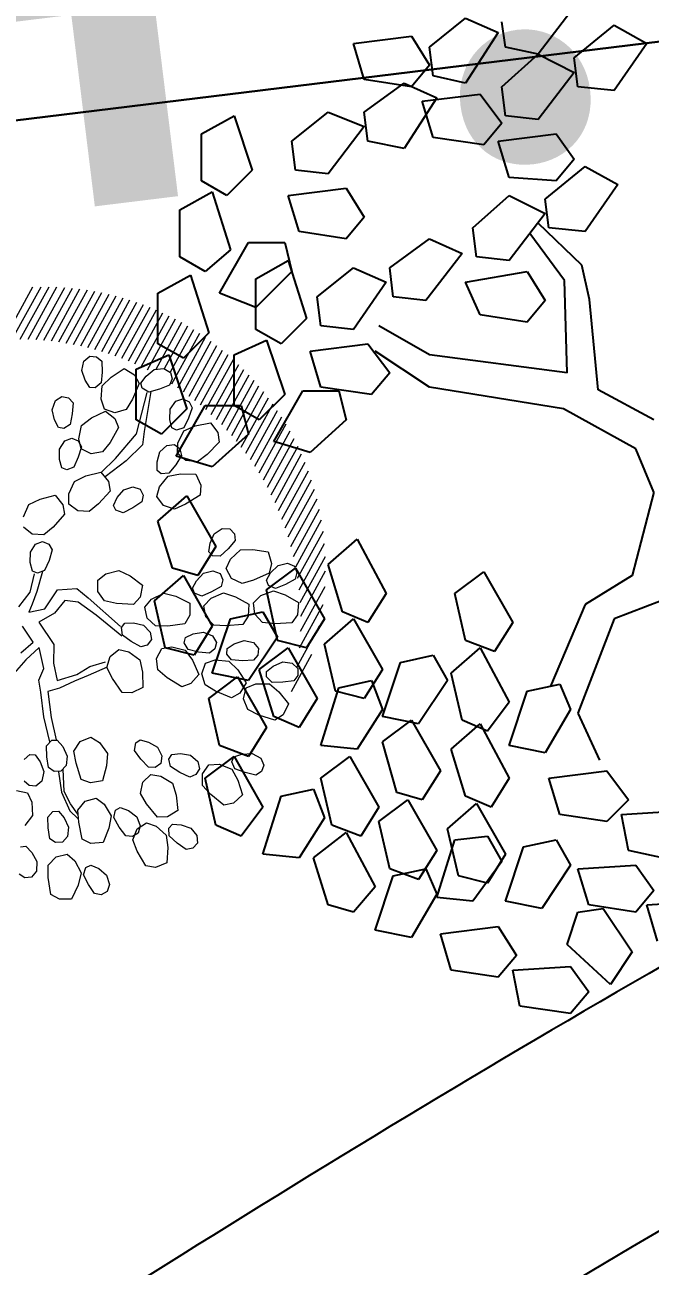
# Model space of a CAD drawing. Extents: x -809667 to 586099, y 3084146 to 3634412.
# Drawn here: x 381889.159 to 381890.807, y 3085676.379 to 3085679.651 of the extents above; entities that cross this region are included whole.
import ezdxf

# ---------------------------------------------------------------- set-up
doc = ezdxf.new("R2010")
doc.units = 0
doc.header["$LTSCALE"] = 0.5
doc.layers.get('0').update_dxf_attribs({"linetype": 'CONTINUOUS'})
for name, color, linetype in [('PUB_TEXT', 7, 'CONTINUOUS'), ('zy-1', 3, 'CONTINUOUS'), ('乔木', 84, 'CONTINUOUS'), ('道路', 4, 'CONTINUOUS')]:
    doc.layers.add(name, color=color, linetype=linetype)
doc.layers.add('紫薇', color=6, linetype='CONTINUOUS', lineweight=20)
doc.styles.add('宋体', font='')
doc.styles.get('宋体').set_extended_font_data('SimSun')

# ---------------------------------------------------------------- blocks, each defined once
blk = doc.blocks.new('幌伞枫')
at = {"layer": '乔木', "color": 0}
for p, q in [((-237, 899.8), (-310.4, 804.4)), ((-530.7, 819.1), (-457.3, 877.8)), ((-457.3, 877.8), (-391.2, 848.5)), ((-376.5, 819.1), (-383.9, 870.5)), ((-237, 797.1), (-156.3, 863.1)), ((-156.3, 863.1), (-90.2, 826.4)), ((-684.8, 826.4), (-567.4, 841.1)), ((-567.4, 841.1), (-530.7, 782.4)), ((-391.2, 848.5), (-457.3, 745.7)), ((-662.8, 753), (-684.8, 826.4)), ((-523.3, 760.4), (-530.7, 819.1)), ((-310.4, 804.4), (-376.5, 819.1)), ((-90.2, 826.4), (-156.3, 731)), ((-530.7, 782.4), (-567.4, 738.4)), ((-383.9, 738.4), (-310.4, 804.4)), ((-310.4, 804.4), (-237, 767.7)), ((-229.7, 738.4), (-237, 797.1)), ((-457.3, 745.7), (-523.3, 760.4)), ((-237, 767.7), (-310.4, 672.3)), ((-567.4, 738.4), (-662.8, 753)), ((-662.8, 687), (-582, 745.7)), ((-582, 745.7), (-516, 716.3)), ((-376.5, 679.6), (-383.9, 738.4)), ((-156.3, 731), (-229.7, 738.4)), ((-516, 716.3), (-582, 613.6)), ((-545.3, 709), (-427.9, 723.7)), ((-523.3, 635.6), (-545.3, 709)), ((-427.9, 723.7), (-383.9, 665)), ((-809.6, 628.2), (-736.2, 687)), ((-736.2, 687), (-662.8, 657.6)), ((-655.4, 628.2), (-662.8, 687)), ((-993.1, 642.9), (-927, 679.6)), ((-927, 679.6), (-890.3, 569.5)), ((-662.8, 657.6), (-736.2, 562.2)), ((-383.9, 665), (-420.6, 620.9)), ((-310.4, 672.3), (-376.5, 679.6)), ((-993.1, 547.5), (-993.1, 642.9)), ((-420.6, 620.9), (-523.3, 635.6)), ((-391.2, 628.2), (-273.7, 642.9)), ((-273.7, 642.9), (-237, 591.5)), ((-802.3, 569.5), (-809.6, 628.2)), ((-582, 613.6), (-655.4, 628.2)), ((-369.2, 554.8), (-391.2, 628.2)), ((-237, 591.5), (-273.7, 547.5)), ((-890.3, 569.5), (-941.7, 518.1)), ((-736.2, 562.2), (-802.3, 569.5)), ((-273.7, 547.5), (-369.2, 554.8)), ((-295.8, 510.8), (-215, 576.9)), ((-215, 576.9), (-149, 540.2)), ((-941.7, 518.1), (-993.1, 547.5)), ((-816.9, 518.1), (-699.5, 532.8)), ((-699.5, 532.8), (-662.8, 474.1)), ((-149, 540.2), (-215, 444.7)), ((-1037.1, 488.8), (-971.1, 525.5)), ((-971.1, 525.5), (-934.4, 408)), ((-794.9, 444.7), (-816.9, 518.1)), ((-442.6, 452.1), (-369.2, 518.1)), ((-369.2, 518.1), (-295.8, 481.4)), ((-288.4, 452.1), (-295.8, 510.8)), ((-1037.1, 393.4), (-1037.1, 488.8)), ((-295.8, 481.4), (-369.2, 386)), ((-662.8, 474.1), (-699.5, 430.1)), ((-221.9, 376.9), (-310.5, 462.2)), ((-699.5, 430.1), (-794.9, 444.7)), ((-611.4, 371.3), (-530.7, 430.1)), ((-530.7, 430.1), (-464.6, 400.7)), ((-435.2, 393.4), (-442.6, 452.1)), ((-256.9, 345.9), (-327.2, 440.6)), ((-215, 444.7), (-288.4, 452.1)), ((-934.4, 408), (-985.8, 364)), ((-956.4, 320), (-897.7, 422.7)), ((-897.7, 422.7), (-824.3, 422.7)), ((-824.3, 422.7), (-809.6, 364)), ((-985.8, 364), (-1037.1, 393.4)), ((-883, 349.3), (-816.9, 386)), ((-816.9, 386), (-780.2, 268.6)), ((-464.6, 400.7), (-538, 305.3)), ((-369.2, 386), (-435.2, 393.4)), ((-1081.2, 320), (-1015.1, 356.7)), ((-1015.1, 356.7), (-978.4, 239.2)), ((-809.6, 364), (-883, 290.6)), ((-758.2, 312.6), (-684.8, 371.3)), ((-684.8, 371.3), (-618.7, 342)), ((-604.1, 312.6), (-611.4, 371.3)), ((-457.3, 342), (-332.5, 364)), ((-332.5, 364), (-295.8, 305.3)), ((-206.4, 307), (-221.9, 376.9)), ((-883, 246.5), (-883, 349.3)), ((-618.7, 342), (-684.8, 246.5)), ((-427.9, 275.9), (-457.3, 342)), ((-251.7, 158.5), (-256.9, 345.9)), ((-1081.2, 217.2), (-1081.2, 320)), ((-883, 290.6), (-956.4, 320)), ((-750.9, 253.9), (-758.2, 312.6)), ((-538, 305.3), (-604.1, 312.6)), ((-295.8, 305.3), (-332.5, 261.2)), ((-188.4, 124.2), (-206.4, 307)), ((-780.2, 268.6), (-831.6, 217.2)), ((-684.8, 246.5), (-750.9, 253.9)), ((-530.7, 195.2), (-633.4, 253.9)), ((-332.5, 261.2), (-427.9, 275.9)), ((-978.4, 239.2), (-1029.8, 187.8)), ((-831.6, 217.2), (-883, 246.5)), ((-1029.8, 187.8), (-1081.2, 217.2)), ((-927, 195.2), (-861, 224.5)), ((-861, 224.5), (-824.3, 114.4)), ((-772.9, 202.5), (-655.4, 217.2)), ((-750.9, 129.1), (-772.9, 202.5)), ((-655.4, 217.2), (-611.4, 158.5)), ((-530.7, 129.1), (-640.8, 202.5)), ((-1125.2, 165.8), (-1059.2, 195.2)), ((-1059.2, 195.2), (-1022.5, 85.1)), ((-927, 92.4), (-927, 195.2)), ((-251.7, 158.5), (-530.7, 195.2)), ((-1125.2, 63), (-1125.2, 165.8)), ((-611.4, 158.5), (-648.1, 114.4)), ((-648.1, 114.4), (-750.9, 129.1)), ((-259.1, 85.1), (-530.7, 129.1)), ((-824.3, 114.4), (-875.7, 63)), ((-846.3, 19), (-787.6, 121.8)), ((-787.6, 121.8), (-714.2, 121.8)), ((-714.2, 121.8), (-699.5, 63)), ((-75.6, 63), (-188.4, 124.2)), ((-1022.5, 85.1), (-1073.9, 33.7)), ((-1044.5, -10.4), (-985.8, 92.4)), ((-985.8, 92.4), (-912.4, 92.4)), ((-875.7, 63), (-927, 92.4)), ((-912.4, 92.4), (-897.7, 33.7)), ((-112.3, 4.3), (-259.1, 85.1)), ((-1073.9, 33.7), (-1125.2, 63)), ((-699.5, 63), (-772.9, -3)), ((-897.7, 33.7), (-971.1, -32.4)), ((-772.9, -3), (-846.3, 19)), ((-75.6, -83.8), (-112.3, 4.3)), ((-971.1, -32.4), (-1044.5, -10.4)), ((-1081.2, -142.5), (-1022.5, -91.1)), ((-1022.5, -91.1), (-963.7, -193.9)), ((-75.6, -83.8), (-119.6, -252.6)), ((-1051.8, -237.9), (-1081.2, -142.5)), ((-963.7, -193.9), (-1000.4, -252.6)), ((-736.2, -230.6), (-677.5, -179.2)), ((-677.5, -179.2), (-618.7, -289.3)), ((-1000.4, -252.6), (-1051.8, -237.9)), ((-861, -282), (-802.3, -237.9)), ((-802.3, -237.9), (-743.5, -340.7)), ((-706.8, -326), (-736.2, -230.6)), ((-479.3, -289.3), (-420.6, -245.3)), ((-420.6, -245.3), (-361.8, -348)), ((-1088.5, -304), (-1029.8, -252.6)), ((-1029.8, -252.6), (-971.1, -355.4)), ((-119.6, -252.6), (-215, -311.3)), ((-839, -384.7), (-861, -282)), ((-618.7, -289.3), (-655.4, -348)), ((-457.3, -384.7), (-479.3, -289.3)), ((-1066.5, -399.4), (-1088.5, -304)), ((-934.4, -340.7), (-868.3, -326)), ((-868.3, -326), (-839, -377.4)), ((-655.4, -348), (-706.8, -326)), ((-215, -311.3), (-285.1, -477)), ((-60.9, -304), (-156.3, -340.7)), ((-971.1, -450.8), (-934.4, -340.7)), ((-743.5, -340.7), (-780.2, -399.4)), ((-743.5, -392.1), (-684.8, -340.7)), ((-684.8, -340.7), (-626.1, -443.5)), ((-361.8, -348), (-398.5, -406.7)), ((-156.3, -340.7), (-229.7, -531.5)), ((-971.1, -355.4), (-1007.8, -414.1)), ((-839, -377.4), (-897.7, -465.5)), ((-1007.8, -414.1), (-1066.5, -399.4)), ((-875.7, -443.5), (-816.9, -399.4)), ((-780.2, -399.4), (-839, -384.7)), ((-816.9, -399.4), (-758.2, -502.2)), ((-721.5, -487.5), (-743.5, -392.1)), ((-486.6, -450.8), (-427.9, -399.4)), ((-398.5, -406.7), (-457.3, -384.7)), ((-427.9, -399.4), (-369.2, -509.5)), ((-589.4, -428.8), (-523.3, -414.1)), ((-523.3, -414.1), (-494, -465.5)), ((-897.7, -465.5), (-971.1, -450.8)), ((-846.3, -538.9), (-875.7, -443.5)), ((-626.1, -443.5), (-662.8, -502.2)), ((-626.1, -538.9), (-589.4, -428.8)), ((-464.6, -546.2), (-486.6, -450.8)), ((-978.4, -502.2), (-919.7, -458.1)), ((-919.7, -458.1), (-861, -560.9)), ((-714.2, -480.2), (-648.1, -465.5)), ((-648.1, -465.5), (-626.1, -524.2)), ((-494, -465.5), (-552.7, -553.6)), ((-332.5, -487.5), (-266.4, -472.8)), ((-266.4, -472.8), (-244.4, -524.2)), ((-956.4, -597.6), (-978.4, -502.2)), ((-758.2, -502.2), (-794.9, -560.9)), ((-750.9, -597.6), (-714.2, -480.2)), ((-662.8, -502.2), (-721.5, -487.5)), ((-369.2, -597.6), (-332.5, -487.5)), ((-626.1, -524.2), (-677.5, -604.9)), ((-369.2, -509.5), (-413.2, -568.2)), ((-244.4, -524.2), (-295.8, -612.3)), ((-794.9, -560.9), (-846.3, -538.9)), ((-552.7, -553.6), (-626.1, -538.9)), ((-626.1, -590.3), (-567.4, -546.2)), ((-567.4, -546.2), (-508.6, -649)), ((-486.6, -604.9), (-427.9, -553.6)), ((-413.2, -568.2), (-464.6, -546.2)), ((-427.9, -553.6), (-369.2, -663.7)), ((-229.7, -531.5), (-185.7, -627)), ((-861, -560.9), (-897.7, -619.6)), ((-897.7, -619.6), (-956.4, -597.6)), ((-677.5, -604.9), (-750.9, -597.6)), ((-596.7, -693), (-626.1, -590.3)), ((-295.8, -612.3), (-369.2, -597.6)), ((-985.8, -663.7), (-927, -619.6)), ((-927, -619.6), (-868.3, -722.4)), ((-750.9, -663.7), (-692.2, -619.6)), ((-692.2, -619.6), (-633.4, -722.4)), ((-457.3, -700.4), (-486.6, -604.9)), ((-508.6, -649), (-545.3, -707.7)), ((-288.4, -663.7), (-171, -649)), ((-171, -649), (-126.9, -707.7)), ((-963.7, -759.1), (-985.8, -663.7)), ((-728.9, -759.1), (-750.9, -663.7)), ((-369.2, -663.7), (-405.9, -722.4)), ((-266.4, -737.1), (-288.4, -663.7)), ((-868.3, -817.8), (-831.6, -700.4)), ((-831.6, -700.4), (-765.6, -685.7)), ((-765.6, -685.7), (-743.5, -744.4)), ((-545.3, -707.7), (-596.7, -693)), ((-405.9, -722.4), (-457.3, -700.4)), ((-868.3, -722.4), (-912.4, -781.1)), ((-633.4, -722.4), (-670.1, -781.1)), ((-633.4, -751.7), (-574.7, -707.7)), ((-574.7, -707.7), (-516, -810.5)), ((-494, -766.4), (-435.2, -715)), ((-435.2, -715), (-376.5, -817.8)), ((-126.9, -707.7), (-171, -751.7)), ((-141.6, -737.1), (-24.2, -729.7)), ((-743.5, -744.4), (-794.9, -825.2)), ((-611.4, -847.2), (-633.4, -751.7)), ((-171, -751.7), (-266.4, -737.1)), ((-126.9, -810.5), (-141.6, -737.1)), ((-912.4, -781.1), (-963.7, -759.1)), ((-765.6, -825.2), (-699.5, -773.8)), ((-670.1, -781.1), (-728.9, -759.1)), ((-699.5, -773.8), (-640.8, -883.9)), ((-471.9, -861.9), (-494, -766.4)), ((-516, -905.9), (-479.3, -788.5)), ((-479.3, -788.5), (-413.2, -781.1)), ((-413.2, -781.1), (-383.9, -832.5)), ((-376.5, -913.2), (-339.8, -803.1)), ((-339.8, -803.1), (-273.7, -788.5)), ((-273.7, -788.5), (-244.4, -839.8)), ((-794.9, -825.2), (-868.3, -817.8)), ((-736.2, -920.6), (-765.6, -825.2)), ((-516, -810.5), (-552.7, -869.2)), ((-376.5, -817.8), (-413.2, -876.5)), ((-24.2, -832.5), (-126.9, -810.5)), ((-552.7, -869.2), (-611.4, -847.2)), ((-604.1, -861.9), (-538, -847.2)), ((-538, -847.2), (-516, -898.6)), ((-383.9, -832.5), (-442.6, -913.2)), ((-244.4, -839.8), (-303.1, -927.9)), ((-229.7, -847.2), (-112.3, -839.8)), ((-207.7, -920.6), (-229.7, -847.2)), ((-112.3, -839.8), (-75.6, -891.2)), ((-640.8, -972), (-604.1, -861.9)), ((-413.2, -876.5), (-471.9, -861.9)), ((-640.8, -883.9), (-684.8, -935.3)), ((-516, -898.6), (-567.4, -986.6)), ((-442.6, -913.2), (-516, -905.9)), ((-75.6, -891.2), (-112.3, -935.3)), ((-684.8, -935.3), (-736.2, -920.6)), ((-303.1, -927.9), (-376.5, -913.2)), ((-229.7, -935.3), (-178.3, -927.9)), ((-112.3, -935.3), (-207.7, -920.6)), ((-178.3, -927.9), (-119.6, -1016)), ((-90.2, -920.6), (27.2, -913.2)), ((-68.2, -994), (-90.2, -920.6)), ((-251.7, -1001.3), (-229.7, -935.3)), ((-567.4, -986.6), (-640.8, -972)), ((-508.6, -979.3), (-391.2, -964.6)), ((-486.6, -1052.7), (-508.6, -979.3)), ((-391.2, -964.6), (-354.5, -1023.3)), ((-163.6, -1082.1), (-251.7, -1001.3)), ((-354.5, -1023.3), (-391.2, -1067.4)), ((-119.6, -1016), (-163.6, -1082.1)), ((-391.2, -1067.4), (-486.6, -1052.7)), ((-361.8, -1052.7), (-244.4, -1045.4)), ((-347.2, -1126.1), (-361.8, -1052.7)), ((-244.4, -1045.4), (-207.7, -1096.7)), ((-207.7, -1096.7), (-244.4, -1140.8)), ((-244.4, -1140.8), (-347.2, -1126.1))]:
    blk.add_line(p, q, dxfattribs=at)
blk = doc.blocks.new('紫薇')
at = {"color": 0}
for p, q in [((-444.8, 98.9), (-442.6, 110.8)), ((-442.6, 110.8), (-433.7, 119)), ((-437.1, 87.7), (-444.8, 98.9)), ((-389.3, 93.5), (-403, 86.2)), ((-387.5, 103), (-389.3, 93.5)), ((-496.5, 62.5), (-484, 74.7)), ((-484, 74.7), (-453.7, 70.5)), ((-453.7, 70.5), (-432.9, 64.6)), ((-420.9, 82.2), (-437.1, 87.7)), ((-403, 86.2), (-420.9, 82.2)), ((-340.2, 66.8), (-353.2, 84.9)), ((-316.8, 61), (-340.2, 66.8)), ((-289.3, 81.6), (-298.6, 64)), ((-502.4, 41.7), (-496.5, 62.5)), ((-432.9, 64.6), (-422.2, 46.9)), ((-422.2, 46.9), (-423.5, 27)), ((-397.8, 40.7), (-388.5, 48.4)), ((-388.5, 48.4), (-369.1, 46.1)), ((-369.1, 46.1), (-350.3, 41.4)), ((-298.6, 64), (-316.8, 61)), ((-291.5, 46.1), (-287.4, 57.4)), ((-285.7, 33.7), (-291.5, 46.1)), ((-287.4, 57.4), (-277.3, 64)), ((-240.1, 53.1), (-234.3, 40.7)), ((-481.8, 23.5), (-502.4, 41.7)), ((-462.5, 12.3), (-481.8, 23.5)), ((-423.5, 27), (-438.8, 16.8)), ((-400.7, 29), (-397.8, 40.7)), ((-393.6, 17.3), (-400.7, 29)), ((-350.3, 41.4), (-343.3, 29.7)), ((-343.3, 29.7), (-345.6, 20.4)), ((-270.7, 25.6), (-285.7, 33.7)), ((-252.3, 26.7), (-270.7, 25.6)), ((-237.6, 31.6), (-252.3, 26.7)), ((-234.3, 40.7), (-237.6, 31.6)), ((-70.5, 0.6), (-87.5, 27.2)), ((-504.4, -0.4), (-485.8, 5.5)), ((-485.8, 5.5), (-466.8, 9.1)), ((-466.8, 9.1), (-455.5, 1.4)), ((-438.8, 16.8), (-462.5, 12.3)), ((-455.5, 1.4), (-453.8, -8.1)), ((-377.8, 10.9), (-393.6, 17.3)), ((-359.6, 13.9), (-377.8, 10.9)), ((-350.9, 0.6), (-367.8, -9.1)), ((-345.6, 20.4), (-359.6, 13.9)), ((-314.7, 5.4), (-350.9, 0.6)), ((-338.8, -4.2), (-314.7, 0.6)), ((-278.4, 0.6), (-314.7, 5.4)), ((-314.7, 0.6), (-276, -9.1)), ((-278.4, -4.1), (-275.5, 7.6)), ((-275.5, 7.6), (-266.1, 15.2)), ((-266.1, 15.2), (-246.7, 12.7)), ((-246.7, 12.7), (-228, 8)), ((-228, 8), (-221, -3.8)), ((-222.8, 0.6), (-176.9, -1.8)), ((-56, -28.4), (-70.5, 0.6)), ((-56, 5.4), (-43.9, -21.1)), ((-509.7, -11.2), (-504.4, -0.4)), ((-507.5, -23.1), (-509.7, -11.2)), ((-463.9, -19.9), (-479.2, -30.1)), ((-453.8, -8.1), (-463.9, -19.9)), ((-421.5, -40.4), (-416.8, -19.3)), ((-416.8, -19.3), (-405, -6.5)), ((-405, -6.5), (-374.5, -8.9)), ((-374.5, -8.9), (-353.4, -13.7)), ((-360.6, -11.5), (-338.8, -4.2)), ((-353.4, -13.7), (-341.8, -30.7)), ((-271.5, -15.9), (-278.4, -4.1)), ((-255.7, -22.4), (-271.5, -15.9)), ((-237.5, -19.5), (-255.7, -22.4)), ((-223.4, -13.2), (-237.5, -19.5)), ((-221, -3.8), (-223.4, -13.2)), ((-181.7, -13.9), (-222.8, -11.5)), ((-135.8, -21.1), (-181.7, -13.9)), ((-176.9, -1.8), (-133.4, -9.1)), ((-135.8, -42.9), (-135.8, -21.1)), ((-133.4, -9.1), (-111.6, -11.5)), ((-111.6, -11.5), (-94.7, -26)), ((-43.9, -21.1), (-11.6, -10.3)), ((23.7, -13.9), (43.1, -40.5)), ((-496.2, -30.8), (-507.5, -23.1)), ((-479.2, -30.1), (-496.2, -30.8)), ((-399.9, -57.5), (-421.5, -40.4)), ((-341.8, -30.7), (-341.9, -50.6)), ((-313, -48.7), (-302.7, -34.6)), ((-302.7, -34.6), (-272.1, -33.8)), ((-272.1, -33.8), (-250.7, -36.3)), ((-250.7, -36.3), (-237.3, -51.9)), ((-131, -71.9), (-135.8, -42.9)), ((-121.3, -42.9), (-121.3, -79.1)), ((-89.9, -45.3), (-121.3, -42.9)), ((-94.7, -26), (-56, -28.4)), ((-12.5, -40.5), (-58.4, -55)), ((-5.3, -71.9), (-12.5, -40.5)), ((9.2, -28.4), (6.8, -57.4)), ((21.3, -38), (9.2, -28.4)), ((40.7, -52.5), (21.3, -38)), ((43.1, -40.5), (72.1, -57.4)), ((-380, -67.5), (-399.9, -57.5)), ((-356.5, -61.7), (-380, -67.5)), ((-341.9, -50.6), (-356.5, -61.7)), ((-315.5, -70.1), (-313, -48.7)), ((-237.3, -51.9), (-235.2, -71.8)), ((-58.4, -55), (-89.9, -45.3)), ((6.8, -57.4), (33.4, -88.8)), ((72.1, -71.9), (40.7, -52.5)), ((71.7, -62.6), (77.9, -55.2)), ((72.9, -76.2), (71.7, -62.6)), ((77.9, -55.2), (93.4, -55.6)), ((93.4, -55.6), (111, -60.9)), ((111, -60.9), (122.4, -73.6)), ((141.1, -73), (157.2, -61.4)), ((-425.8, -93.7), (-421.1, -82.6)), ((-421.1, -82.6), (-402.9, -75.6)), ((-402.9, -75.6), (-384.1, -71)), ((-384.1, -71), (-372.4, -78)), ((-370.1, -87.4), (-379.5, -99.7)), ((-372.4, -78), (-370.1, -87.4)), ((-292.2, -84.8), (-315.5, -70.1)), ((-271.3, -92.6), (-292.2, -84.8)), ((-248.6, -84.4), (-271.3, -92.6)), ((-235.2, -71.8), (-248.6, -84.4)), ((-128.5, -98.4), (-131, -71.9)), ((-121.3, -79.1), (-114, -105.7)), ((11.6, -96), (-5.3, -71.9)), ((87.7, -88.7), (72.9, -76.2)), ((123.6, -87.2), (115.8, -96.5)), ((122.4, -73.6), (123.6, -87.2)), ((134.2, -92.5), (141.1, -73)), ((174.8, -66.7), (193.3, -82.2)), ((193.3, -82.2), (197, -104.2)), ((-490, -117.5), (-482.8, -101.7)), ((-482.8, -101.7), (-453, -94.6)), ((-453, -94.6), (-431.5, -92.7)), ((-431.5, -92.7), (-415.2, -105.3)), ((-422.9, -105.4), (-425.8, -93.7)), ((-411.2, -112.5), (-422.9, -105.4)), ((-415.2, -105.3), (-409.1, -124.3)), ((-379.5, -99.7), (-394.2, -110.8)), ((-123.7, -134.7), (-128.5, -98.4)), ((-114, -105.7), (-114, -134.7)), ((2, -117.8), (11.6, -96)), ((33.4, -88.8), (26.1, -122.6)), ((104.1, -99.2), (87.7, -88.7)), ((115.8, -96.5), (104.1, -99.2)), ((142.8, -112.3), (134.2, -92.5)), ((197, -104.2), (196, -131.7)), ((-488.1, -139.1), (-490, -117.5)), ((-409.1, -124.3), (-419.7, -139.3)), ((-394.2, -110.8), (-411.2, -112.5)), ((-377.1, -134.2), (-356.2, -128.6)), ((-356.2, -128.6), (-338, -138.3)), ((-29.4, -141.9), (2, -117.8)), ((26.1, -122.6), (4.4, -137.1)), ((158.8, -138.4), (142.8, -112.3)), ((196, -131.7), (176.1, -140.3)), ((562.9, -196.8), (487.2, -121.1)), ((-462.2, -148.6), (-488.1, -139.1)), ((-440.2, -152.1), (-462.2, -148.6)), ((-419.7, -139.3), (-440.2, -152.1)), ((-409.7, -163.1), (-405.2, -146.2)), ((-405.2, -146.2), (-377.1, -134.2)), ((-338, -138.3), (-328.8, -156)), ((-315.4, -155.5), (-298, -146.6)), ((-298, -146.6), (-279.9, -140)), ((-279.9, -140), (-267.5, -145.8)), ((-267.5, -145.8), (-264.2, -154.9)), ((-180.2, -164.4), (-174.5, -147.9)), ((-174.5, -147.9), (-145.5, -138.1)), ((-145.5, -138.1), (-124.3, -134.2)), ((-124.3, -134.2), (-106.8, -145.2)), ((-106.8, -145.2), (-99, -163.5)), ((-77.8, -175.7), (-29.4, -141.9)), ((4.4, -137.1), (-60.9, -178.1)), ((158, -162.4), (174.1, -150.7)), ((176.1, -140.3), (158.8, -138.4)), ((174.1, -150.7), (191.7, -156)), ((555.2, -224.5), (479.8, -149.2)), ((559.2, -210.9), (483.7, -135.3)), ((-474.7, -179.1), (-459.5, -166.8)), ((-459.5, -166.8), (-443.1, -156.6)), ((-443.1, -156.6), (-429.8, -159.8)), ((-424.7, -168), (-429.9, -182.6)), ((-429.8, -159.8), (-424.7, -168)), ((-404.1, -184), (-409.7, -163.1)), ((-336.6, -172.6), (-354.7, -188.6)), ((-328.8, -156), (-336.6, -172.6)), ((-318.9, -167.1), (-315.4, -155.5)), ((-314.8, -178.4), (-318.9, -167.1)), ((-272.2, -168.1), (-285.6, -180.7)), ((-264.2, -154.9), (-272.2, -168.1)), ((-176.3, -185.6), (-180.2, -164.4)), ((-99, -163.5), (-108.1, -179.5)), ((-19.3, -182.6), (-9.2, -163.5)), ((-9.2, -163.5), (10.3, -156.7)), ((10.3, -156.7), (29.5, -162)), ((29.5, -162), (36.3, -179.1)), ((151.1, -181.9), (158, -162.4)), ((191.7, -156), (210.2, -171.6)), ((210.2, -171.6), (213.9, -193.6)), ((233.6, -164.1), (239.8, -156.7)), ((234.8, -177.7), (233.6, -164.1)), ((239.8, -156.7), (255.3, -157)), ((255.3, -157), (272.9, -162.3)), ((272.9, -162.3), (284.3, -175.1)), ((284.3, -175.1), (285.5, -188.7)), ((305.8, -179.5), (310.3, -170.9)), ((310.3, -170.9), (325.4, -168)), ((325.4, -168), (343.8, -169.4)), ((343.8, -169.4), (357.7, -179.4)), ((546.3, -250.9), (471.2, -175.9)), ((550.9, -237.9), (475.7, -162.7)), ((-475.8, -191.1), (-474.7, -179.1)), ((-469.4, -201.4), (-475.8, -191.1)), ((-440.4, -197.6), (-456.1, -204.5)), ((-429.9, -182.6), (-440.4, -197.6)), ((-377, -189), (-404.1, -184)), ((-354.7, -188.6), (-377, -189)), ((-339.8, -206.5), (-325.3, -193.6)), ((-325.3, -193.6), (-311.7, -194.5)), ((-302.4, -184.2), (-314.8, -178.4)), ((-311.7, -194.5), (-305.3, -201.7)), ((-285.6, -180.7), (-302.4, -184.2)), ((-149.6, -192.7), (-176.3, -185.6)), ((-127.4, -194.1), (-149.6, -192.7)), ((-108.1, -179.5), (-127.4, -194.1)), ((-106, -202.5), (-92, -188.9)), ((-92, -188.9), (-76.6, -177.2)), ((-76.6, -177.2), (-63.1, -179.1)), ((-63.1, -179.1), (-57.2, -186.8)), ((-57.2, -186.8), (-61, -201.8)), ((-29.7, -211.3), (-19.3, -182.6)), ((36.3, -179.1), (35.7, -203.3)), ((159.7, -201.7), (151.1, -181.9)), ((213.9, -193.6), (212.9, -221.1)), ((249.6, -190.1), (234.8, -177.7)), ((266, -200.7), (249.6, -190.1)), ((277.8, -197.9), (266, -200.7)), ((285.5, -188.7), (277.8, -197.9)), ((309.8, -192.5), (305.8, -179.5)), ((327, -201.5), (309.8, -192.5)), ((361.7, -192.5), (356.1, -203.1)), ((357.7, -179.4), (361.7, -192.5)), ((541.3, -263.7), (466.4, -188.8)), ((-456.1, -204.5), (-469.4, -201.4)), ((-352.7, -221.1), (-339.8, -206.5)), ((-307.9, -216.9), (-315.8, -233.6)), ((-305.3, -201.7), (-307.9, -216.9)), ((-171.8, -232.2), (-153.8, -220.2)), ((-153.8, -220.2), (-133.4, -223.6)), ((-105.9, -214.5), (-106, -202.5)), ((-98.6, -224.2), (-105.9, -214.5)), ((-70.2, -217.7), (-85.1, -226)), ((-61, -201.8), (-70.2, -217.7)), ((-20.4, -226.1), (-29.7, -211.3)), ((20.8, -219.9), (-1.3, -236.2)), ((35.7, -203.3), (20.8, -219.9)), ((175.7, -227.8), (159.7, -201.7)), ((246.4, -234.4), (249, -213.9)), ((249, -213.9), (262.3, -199)), ((262.3, -199), (280.6, -200.5)), ((280.6, -200.5), (302, -211.7)), ((302, -211.7), (310.3, -232.4)), ((345.2, -208.3), (327, -201.5)), ((356.1, -203.1), (345.2, -208.3)), ((530.6, -288.4), (456, -213.7)), ((536.1, -276.2), (461.3, -201.4)), ((-392.8, -248.4), (-373.4, -238.8)), ((-373.4, -238.8), (-353.6, -244.6)), ((-351.7, -233.1), (-352.7, -221.1)), ((-343.7, -242.2), (-351.7, -233.1)), ((-330, -243), (-343.7, -242.2)), ((-315.8, -233.6), (-330, -243)), ((-194.7, -252.4), (-171.8, -232.2)), ((-133.4, -223.6), (-119.1, -237.5)), ((-119.1, -237.5), (-121.3, -255.7)), ((-85.1, -226), (-98.6, -224.2)), ((-83.6, -259.1), (-77.4, -238.3)), ((-77.4, -238.3), (-59.6, -227.8)), ((-59.6, -227.8), (-39.8, -229.2)), ((-39.8, -229.2), (-29.7, -244.6)), ((-1.3, -236.2), (-20.4, -226.1)), ((132.4, -239), (140.2, -227.8)), ((135.8, -258), (132.4, -239)), ((140.2, -227.8), (149.8, -226.1)), ((149.8, -226.1), (161.4, -236.3)), ((161.4, -236.3), (171.4, -251.7)), ((193, -229.7), (175.7, -227.8)), ((212.9, -221.1), (193, -229.7)), ((219.5, -269.9), (202.6, -226.4)), ((212.3, -221.6), (229.2, -253)), ((259.1, -251.9), (246.4, -234.4)), ((310.3, -232.4), (315.1, -259.5)), ((363.1, -244.8), (377.9, -240.2)), ((377.9, -240.2), (396.3, -239.5)), ((396.3, -239.5), (411.2, -247.9)), ((518.9, -312), (444.5, -237.6)), ((524.9, -300.3), (450.4, -225.8)), ((-417.9, -265.7), (-392.8, -248.4)), ((-353.6, -244.6), (-341.1, -260.1)), ((-341.1, -260.1), (-345.5, -278)), ((-193.6, -269.8), (-194.7, -252.4)), ((-121.3, -255.7), (-133.4, -276.7)), ((-88.1, -289.3), (-83.6, -259.1)), ((-29.7, -244.6), (-25.5, -268.4)), ((141.5, -276.6), (135.8, -258)), ((171.4, -251.7), (172, -268.8)), ((229.2, -253), (260.6, -301.3)), ((280.3, -274), (259.1, -251.9)), ((315.1, -259.5), (297.6, -272.1)), ((307.4, -275), (318.8, -258.8)), ((318.8, -258.8), (337.2, -258.1)), ((337.2, -258.1), (359.8, -266.8)), ((359.6, -253.8), (363.1, -244.8)), ((365.2, -266.3), (359.6, -253.8)), ((411.2, -247.9), (416.7, -260.4)), ((416.7, -260.4), (412.3, -271.7)), ((506.1, -334.6), (432, -260.4)), ((512.6, -323.4), (438.4, -249.1)), ((-419, -283.1), (-417.9, -265.7)), ((-409.4, -302.5), (-419, -283.1)), ((-345.5, -278), (-360.1, -297.3)), ((-181.7, -287.9), (-193.6, -269.8)), ((-154.4, -284.1), (-181.7, -287.9)), ((-133.4, -276.7), (-154.4, -284.1)), ((-143.4, -298.8), (-133.7, -282.1)), ((-133.7, -282.1), (-120.5, -278.5)), ((-120.5, -278.5), (-112.1, -283.4)), ((-112.1, -283.4), (-109.8, -298.7)), ((-25.5, -268.4), (-36.8, -287.6)), ((152.3, -282.1), (141.5, -276.6)), ((164.2, -280), (152.3, -282.1)), ((172, -268.8), (164.2, -280)), ((238.9, -306.2), (219.5, -269.9)), ((297.6, -272.1), (280.3, -274)), ((307.1, -295.7), (307.4, -275)), ((359.8, -266.8), (370.3, -286.5)), ((383.2, -273.3), (365.2, -266.3)), ((370.3, -286.5), (378.2, -312.8)), ((402.1, -278.1), (383.2, -273.3)), ((412.3, -271.7), (402.1, -278.1)), ((492.4, -356.2), (418.5, -282.2)), ((499.4, -345.5), (425.3, -271.4)), ((-381.8, -302.1), (-409.4, -302.5)), ((-360.1, -297.3), (-381.8, -302.1)), ((-372.7, -318), (-361.1, -302.6)), ((-361.1, -302.6), (-347.5, -300.7)), ((-347.5, -300.7), (-339.8, -306.5)), ((-339.8, -306.5), (-339.4, -322)), ((-238.2, -331.8), (-218.9, -308.1)), ((-218.9, -308.1), (-203, -293.5)), ((-203, -293.5), (-182.4, -293.6)), ((-182.4, -293.6), (-166, -304.9)), ((-166, -304.9), (-165.2, -323.3)), ((-151, -316.8), (-143.4, -298.8)), ((-109.8, -298.7), (-112, -316.9)), ((-76, -301.9), (-88.1, -289.3)), ((-55.3, -308.1), (-76, -301.9)), ((-36.8, -287.6), (-55.3, -308.1)), ((124.5, -311.7), (143.2, -304.7)), ((143.2, -304.7), (158.7, -314.5)), ((260.6, -315.8), (238.9, -306.2)), ((260.6, -301.3), (325.9, -340)), ((321.7, -311.7), (307.1, -295.7)), ((477.7, -376.9), (404, -303.2)), ((485.2, -366.6), (411.4, -292.8)), ((-382.4, -334.9), (-372.7, -318)), ((-339.4, -322), (-343.8, -339.9)), ((-165.2, -323.3), (-173.8, -345.9)), ((-146.2, -327.9), (-151, -316.8)), ((-135.8, -333.9), (-146.2, -327.9)), ((-122.6, -330.4), (-135.8, -333.9)), ((-112, -316.9), (-122.6, -330.4)), ((-105.1, -337.9), (-86.8, -328.4)), ((-86.8, -328.4), (-67, -330.8)), ((-67, -330.8), (-57.8, -346.8)), ((-49.5, -331.8), (-41, -321)), ((-41, -321), (-31.4, -319.9)), ((-31.4, -319.9), (-20.4, -330.7)), ((-20.4, -330.7), (-11.2, -346.6)), ((112.7, -328.7), (124.5, -311.7)), ((115.8, -350.1), (112.7, -328.7)), ((158.7, -314.5), (172.5, -334.4)), ((177.2, -337), (179.7, -323.6)), ((179.7, -323.6), (187.6, -318.1)), ((187.6, -318.1), (202.4, -322.5)), ((202.4, -322.5), (218, -332.3)), ((325.9, -347.2), (260.6, -315.8)), ((345.2, -331.1), (321.7, -311.7)), ((362.2, -327.4), (345.2, -331.1)), ((378.2, -312.8), (362.2, -327.4)), ((462.1, -396.6), (388.7, -323.1)), ((470, -386.9), (396.5, -313.3)), ((-379.1, -346.5), (-382.4, -334.9)), ((-369.5, -353.8), (-379.1, -346.5)), ((-355.9, -351.9), (-369.5, -353.8)), ((-343.8, -339.9), (-355.9, -351.9)), ((-266.4, -354), (-245.8, -352.3)), ((-245.8, -352.3), (-228.6, -362.3)), ((-234.3, -348.8), (-238.2, -331.8)), ((-219.7, -364.7), (-234.3, -348.8)), ((-173.8, -345.9), (-193.4, -356.6)), ((-180.1, -369.4), (-173.3, -351.3)), ((-173.3, -351.3), (-160.8, -345.7)), ((-160.8, -345.7), (-151.8, -349.1)), ((-151.8, -349.1), (-147, -363.8)), ((-112.3, -358.3), (-105.1, -337.9)), ((-57.8, -346.8), (-54.8, -370.8)), ((-47.1, -351), (-49.5, -331.8)), ((-42.4, -369.9), (-47.1, -351)), ((-11.2, -346.6), (-11.5, -363.7)), ((124.3, -379.4), (115.8, -350.1)), ((172.5, -334.4), (170.2, -356.6)), ((188.2, -352.9), (177.2, -337)), ((201.2, -367.5), (188.2, -352.9)), ((218, -332.3), (225.6, -347.6)), ((225.6, -347.6), (223.2, -361.1)), ((325.2, -362.8), (325.7, -343.5)), ((325.7, -343.5), (335.6, -334)), ((335.6, -334), (345.2, -334.3)), ((345.2, -334.3), (354.6, -346.6)), ((354.6, -346.6), (361.4, -363.7)), ((437.1, -424.6), (363.9, -351.5)), ((445.7, -415.5), (372.4, -342.2)), ((454, -406.2), (380.6, -332.8)), ((-298.2, -395.2), (-281, -370)), ((-281, -370), (-266.4, -354)), ((-228.6, -362.3), (-226.2, -380.5)), ((-193.4, -356.6), (-219.7, -364.7)), ((-184.7, -388.3), (-180.1, -369.4)), ((-147, -363.8), (-146.3, -382.2)), ((-118.4, -388.2), (-112.3, -358.3)), ((-54.8, -370.8), (-67.2, -389.3)), ((-31.9, -375.9), (-42.4, -369.9)), ((-19.9, -374.5), (-31.9, -375.9)), ((-11.5, -363.7), (-19.9, -374.5)), ((9.7, -383.3), (14, -370.3)), ((14, -370.3), (22.7, -366)), ((22.7, -366), (36.7, -372.6)), ((36.7, -372.6), (50.8, -384.5)), ((170.2, -356.6), (161.9, -382.8)), ((182.5, -391.6), (190.2, -372.4)), ((190.2, -372.4), (206.8, -361.4)), ((213.2, -367.9), (201.2, -367.5)), ((206.8, -361.4), (224.2, -367.4)), ((223.2, -361.1), (213.2, -367.9)), ((224.2, -367.4), (242, -383.7)), ((246.6, -371.5), (253.1, -364.4)), ((247.2, -385.2), (246.6, -371.5)), ((253.1, -364.4), (268.5, -365.4)), ((268.5, -365.4), (285.9, -371.4)), ((285.9, -371.4), (296.8, -384.6)), ((327.1, -382.2), (325.2, -362.8)), ((361.4, -363.7), (358.6, -380.5)), ((428.3, -433.5), (361, -366.2)), ((-292.9, -411.8), (-298.2, -395.2)), ((-226.2, -380.5), (-232.9, -403.8)), ((-178.3, -398.5), (-184.7, -388.3)), ((-154.5, -397.2), (-167, -402.8)), ((-146.3, -382.2), (-154.5, -397.2)), ((-107.1, -401.5), (-118.4, -388.2)), ((-67.2, -389.3), (-86.7, -408.7)), ((-48.1, -407), (-34, -391.9)), ((-34, -391.9), (-14.6, -387.6)), ((-14.6, -387.6), (-0.5, -399.5)), ((18.3, -400.6), (9.7, -383.3)), ((50.8, -384.5), (56.1, -400.7)), ((140.5, -385.9), (124.3, -379.4)), ((161.9, -382.8), (140.5, -385.9)), ((190.3, -411.7), (182.5, -391.6)), ((242, -383.7), (244.8, -405.8)), ((261.5, -398.2), (247.2, -385.2)), ((296.8, -384.6), (297.4, -398.2)), ((390.9, -466.8), (318.3, -394.2)), ((336.6, -389.7), (327.1, -382.2)), ((400.6, -458.8), (327.9, -386.1)), ((348.7, -390), (336.6, -389.7)), ((358.6, -380.5), (348.7, -390)), ((410, -450.6), (349, -389.6)), ((419.3, -442.2), (358.1, -381)), ((-277, -426.4), (-292.9, -411.8)), ((-251.4, -416.1), (-277, -426.4)), ((-232.9, -403.8), (-251.4, -416.1)), ((-237.1, -427.7), (-231.9, -409.1)), ((-231.9, -409.1), (-219.9, -402.4)), ((-219.9, -402.4), (-210.6, -405.1)), ((-210.6, -405.1), (-204.6, -419.3)), ((-204.6, -419.3), (-202.3, -437.6)), ((-167, -402.8), (-178.3, -398.5)), ((-125, -422.8), (-106.5, -413.8)), ((-86.7, -408.7), (-107.1, -401.5)), ((-106.5, -413.8), (-86.8, -416.9)), ((-86.8, -416.9), (-78, -433.1)), ((-48.1, -428.6), (-48.1, -407)), ((-0.5, -399.5), (10.2, -421.1)), ((29.1, -416.8), (18.3, -400.6)), ((41, -419), (29.1, -416.8)), ((51.8, -413.7), (41, -419)), ((56.1, -400.7), (51.8, -413.7)), ((205.2, -438.4), (190.3, -411.7)), ((244.8, -405.8), (242.6, -433.3)), ((277.4, -409.4), (261.5, -398.2)), ((289.3, -407.2), (277.4, -409.4)), ((360.5, -489.4), (288.2, -417.2)), ((297.4, -398.2), (289.3, -407.2)), ((370.9, -482.1), (298.5, -409.7)), ((381, -474.6), (308.5, -402.1)), ((-204, -490.6), (-257.4, -437.3)), ((-240.1, -447), (-237.1, -427.7)), ((-202.3, -437.6), (-209.3, -453.2)), ((-132.9, -443), (-125, -422.8)), ((-78, -433.1), (-75.8, -457.1)), ((-43.8, -458.8), (-48.1, -428.6)), ((10.2, -421.1), (4.8, -442.7)), ((222.4, -441), (205.2, -438.4)), ((242.6, -433.3), (222.4, -441)), ((328, -510), (256.1, -438)), ((339.1, -503.4), (267, -431.3)), ((349.9, -496.5), (277.7, -424.4)), ((-232.8, -456.6), (-240.1, -447)), ((-221.2, -459.9), (-232.8, -456.6)), ((-209.3, -453.2), (-221.2, -459.9)), ((-159.1, -517.9), (-218.6, -458.4)), ((-139.8, -472.8), (-132.9, -443)), ((-75.8, -457.1), (-88.6, -475.3)), ((-72.9, -461.7), (-64.2, -451.2)), ((-71.1, -481), (-72.9, -461.7)), ((-64.2, -451.2), (-54.6, -450.3)), ((-54.6, -450.3), (-43.8, -461.4)), ((-28.7, -467.5), (-43.8, -458.8)), ((-43.8, -461.4), (-35.1, -477.6)), ((4.8, -442.7), (-7.1, -467.6)), ((281.2, -533.9), (209.8, -462.5)), ((293.3, -528.3), (221.7, -456.7)), ((305.1, -522.4), (233.4, -450.8)), ((316.7, -516.3), (244.9, -444.5)), ((-124.5, -534.7), (-187, -472.3)), ((-94.9, -546.7), (-158.9, -482.7)), ((-128.9, -486.3), (-139.8, -472.8)), ((-88.6, -475.3), (-108.7, -494.2)), ((-66.9, -500), (-71.1, -481)), ((-35.1, -477.6), (-35.9, -494.7)), ((-7.1, -467.6), (-28.7, -467.5)), ((230, -553.4), (159.2, -482.6)), ((243.3, -549), (172.3, -478)), ((256.2, -544.2), (185, -473.1)), ((268.8, -539.2), (197.5, -467.9)), ((-68.3, -555.6), (-133.5, -490.4)), ((-108.7, -494.2), (-128.9, -486.3)), ((-43.8, -562.4), (-109.9, -496.4)), ((-21, -567.5), (-87.7, -500.8)), ((-56.6, -506.3), (-66.9, -500)), ((0.5, -571.4), (-66.8, -504.1)), ((-44.6, -505.2), (-56.6, -506.3)), ((20.9, -574.1), (-46.8, -506.4)), ((-35.9, -494.7), (-44.6, -505.2)), ((40.4, -576), (-27.7, -507.8)), ((94.5, -577), (25.4, -507.9)), ((111.3, -576.2), (42, -506.8)), ((127.6, -574.8), (58.1, -505.2)), ((143.5, -572.9), (73.7, -503.1)), ((158.8, -570.6), (88.8, -500.6)), ((173.8, -567.9), (103.6, -497.7)), ((188.4, -564.8), (118, -494.5)), ((202.6, -561.4), (132.1, -490.8)), ((216.5, -557.6), (145.8, -486.9)), ((59.1, -577), (-9.4, -508.5)), ((77.1, -577.3), (8.3, -508.5))]:
    blk.add_line(p, q, dxfattribs=at)

msp = doc.modelspace()

# ---------------------------------------------------------------- linework, layer by layer
at = {"layer": 'zy-1', "color": 4, "linetype": 'ByBlock'}
for points, knots in [([(381901.9519, 3085676.5961), (381900.9407, 3085677.312), (381897.1719, 3085679.9804), (381891.9685, 3085677.3067), (381888.3273, 3085674.8894), (381887.744, 3085674.5112)], [0, 0, 0, 0, 3.569995, 13.305729, 15.183835, 15.183835, 15.183835, 15.183835]), ([(381902.2986, 3085677.0858), (381902.0611, 3085677.2539), (381901.8212, 3085677.4238), (381901.0918, 3085677.9243), (381900.5927, 3085678.2463), (381899.7288, 3085678.6924), (381899.3772, 3085678.8465), (381898.6485, 3085679.0833), (381898.2786, 3085679.1641), (381896.9626, 3085679.33), (381896.0058, 3085679.2327), (381894.1077, 3085678.7554), (381893.164, 3085678.3756), (381891.3017, 3085677.4573), (381890.3831, 3085676.9182), (381888.7313, 3085675.8796), (381887.9949, 3085675.3874), (381887.2749, 3085674.9225)], [0, 0, 0, 0, 0.838582, 0.838582, 2.515746, 2.515746, 3.607863, 3.607863, 4.699979, 4.699979, 7.466248, 7.466248, 10.232516, 10.232516, 12.998785, 12.998785, 15.338185, 15.338185, 15.338185, 15.338185])]:
    msp.add_open_spline(points, degree=3, knots=knots, dxfattribs=at)
at = {"layer": '道路', "linetype": 'Continuous'}
msp.add_line((381865.0238, 3085676.4347), (381895.7917, 3085680.2173), dxfattribs=at)
at = {"layer": '道路', "linetype": 'Continuous', "flags": 128}
msp.add_lwpolyline([(381940.617, 3085689.5109), (381907.1045, 3085681.6777, -0.026829), (381905.8375, 3085681.4524), (381867.124, 3085676.6929)], format="xyb", dxfattribs=at)
at = {"layer": '道路', "linetype": 'Continuous'}
for points, knots in [([(381886.8832, 3085672.1498), (381888.8214, 3085671.908), (381892.2035, 3085671.4859), (381895.2928, 3085677.8509), (381904.0475, 3085674.4451), (381906.5001, 3085679.3676), (381907.3935, 3085681.7452)], [0, 0, 0, 0, 5.241038, 9.145639, 17.995635, 24.640422, 24.640422, 24.640422, 24.640422]), ([(381886.9575, 3085672.7452), (381887.257, 3085672.7078), (381887.5538, 3085672.6708), (381888.4292, 3085672.5738), (381888.9928, 3085672.5284), (381889.9128, 3085672.5367), (381890.2862, 3085672.5695), (381890.97, 3085672.7134), (381891.2785, 3085672.8247), (381891.7169, 3085673.079), (381891.8677, 3085673.1913), (381892.1753, 3085673.4696), (381892.3288, 3085673.6326), (381892.7864, 3085674.1628), (381893.0908, 3085674.5749), (381893.6332, 3085675.2205), (381893.8497, 3085675.4597), (381894.2848, 3085675.8546), (381894.4978, 3085676.0174), (381894.9431, 3085676.2899), (381895.1755, 3085676.4025), (381896.105, 3085676.7635), (381896.8432, 3085676.8661), (381898.3329, 3085676.9328), (381899.0878, 3085676.8959), (381900.5501, 3085676.8307), (381901.2577, 3085676.8026), (381902.2745, 3085676.8645), (381902.6283, 3085676.9111), (381903.3117, 3085677.0792), (381903.6266, 3085677.2109), (381904.2203, 3085677.578), (381904.4959, 3085677.8112), (381905.2526, 3085678.6278), (381905.6881, 3085679.3382), (381906.2946, 3085680.6064), (381906.4966, 3085681.0878), (381906.6913, 3085681.5887)], [0, 0, 0, 0, 0.809904, 0.809904, 2.429711, 2.429711, 3.66837, 3.66837, 4.926642, 4.926642, 5.673722, 5.673722, 6.420801, 6.420801, 7.887995, 7.887995, 8.767827, 8.767827, 9.468061, 9.468061, 10.168296, 10.168296, 12.19742, 12.19742, 14.226544, 14.226544, 16.255668, 16.255668, 17.461197, 17.461197, 18.836307, 18.836307, 20.211417, 20.211417, 22.844117, 22.844117, 24.28999, 24.28999, 24.28999, 24.28999])]:
    msp.add_open_spline(points, degree=3, knots=knots, dxfattribs=at)

# ---------------------------------------------------------------- block references
at = {"layer": '乔木', "xscale": 0.0013, "yscale": 0.0013, "zscale": 0.0013}
msp.add_blockref('幌伞枫', (381890.9152, 3085678.5279), dxfattribs=at)
msp.add_blockref('幌伞枫', (381890.9152, 3085678.5279), dxfattribs=at)
at = {"layer": '紫薇', "color": 8, "xscale": 0.00148055020779717, "yscale": 0.00148055020779717, "zscale": 0.00148055020779717, "rotation": 106.2585742029955}
msp.add_blockref('紫薇', (381889.1327, 3085678.0777), dxfattribs=at)

# ---------------------------------------------------------------- texts
at = {"layer": 'PUB_TEXT', "linetype": 'Continuous', "style": '宋体'}
msp.add_text('L=84.5m', height=1.88819, rotation=7.0087, dxfattribs=at).set_placement((381884.7587, 3085678.609))

doc.saveas('drawing.dxf')
